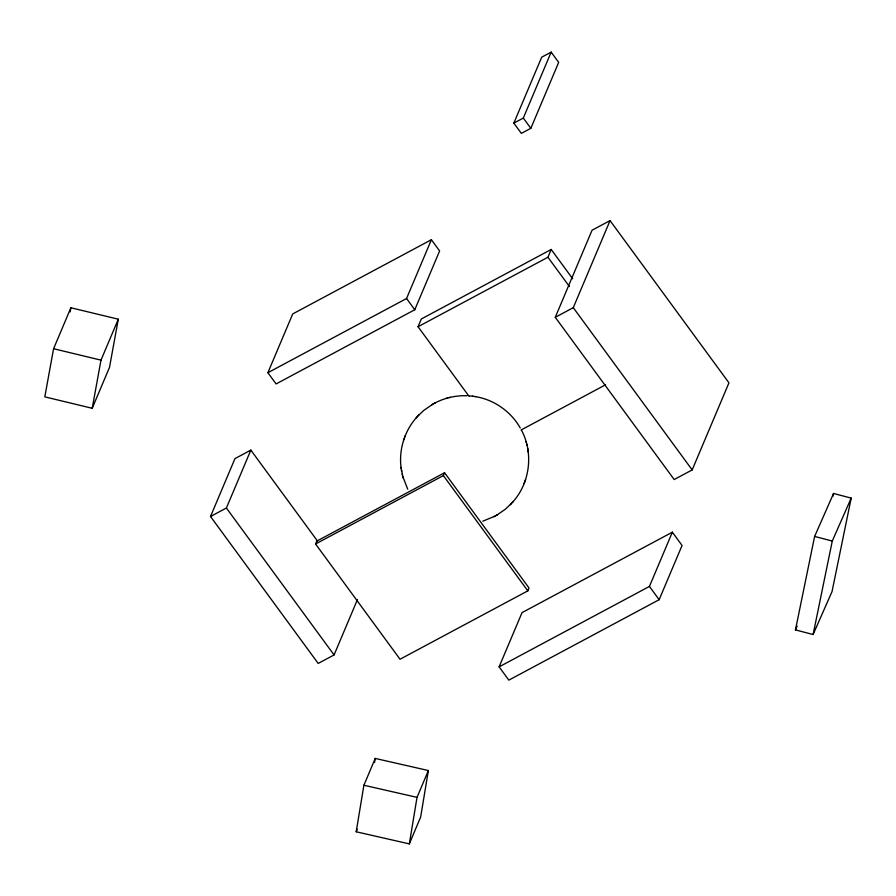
<?xml version="1.0" encoding="UTF-8"?>
<svg xmlns="http://www.w3.org/2000/svg" width="896" height="896" viewBox="0 0 896 896"><rect width="100%" height="100%" fill="white"/><g stroke="black" fill="none" stroke-linecap="round" stroke-linejoin="round"><path stroke-width="1.34" d="M356.194 831.779L363.899 785.243L375.234 758.43L428.366 770.538L420.65 817.074L409.326 843.886L356.194 831.779L357.269 829.226M374.55 762.53L375.234 758.43M409.326 843.886L417.032 797.362L428.366 770.538M53.581 348.723L44.8 396.861L92.21 408.285L109.514 367.326L118.294 319.189L70.885 307.765L53.581 348.723L100.99 360.147L118.294 319.189M70.134 311.898L70.885 307.765M92.21 408.285L100.99 360.147M795.458 629.91L814.621 536.435L833.549 493.483L851.2 498.098L832.037 591.573L813.109 634.525L795.458 629.91L797.126 626.125M832.989 496.194L833.549 493.483M813.109 634.525L832.272 541.05L851.2 498.098M417.077 416.864C404.443 430.685 398.451 450.285 401.24 468.81M512.198 502.656C529.928 483.571 533.803 453.342 521.562 430.349M403.715 439.914L404.264 438.413M404.634 437.371L405.182 435.87M524.093 483.65L524.642 482.149M525.011 481.107L525.56 479.606M267.882 372.714L292.723 313.925L431.39 239.714L439.622 250.947L414.781 309.736L276.114 383.936L267.882 372.714L406.56 298.514L431.39 239.714M357.437 599.614L334.074 654.942L318.192 663.432L210.515 516.499L234.965 458.606L250.846 450.117L317.43 540.96M210.515 516.499L226.386 508.01L250.846 450.117M315.56 543.984L316.77 541.128L444.562 472.741L529.032 588L527.834 590.856L400.03 659.243L315.56 543.984L443.363 475.597L444.562 472.741M469.246 396.57L418.051 326.726L421.333 318.976L551.208 249.469L572.678 278.768M513.845 123.11L541.699 57.176L551.163 52.114L558.678 62.373L530.835 128.307L521.36 133.37L513.845 123.11L523.309 118.048L551.163 52.114M418.051 326.726L547.938 257.23L551.208 249.469M555.274 317.307L592.054 230.227L610.053 220.606L728.952 382.838L692.171 469.918L674.173 479.539L555.274 317.307L573.272 307.675L610.053 220.606M499.117 666.859L522.032 612.629L672.347 532.19L682.069 545.451L659.154 599.693L508.838 680.131L499.117 666.859L649.432 586.432L672.347 532.19M417.872 416.002L423.987 410.234L432.97 404.096M496.317 515.424L505.288 509.286L511.403 503.518M416.035 418.006L418.902 414.882M510.373 504.638L513.24 501.514M434.168 403.435C444.158 397.947 455.672 395.326 467.062 395.73M482.81 521.203L495.107 516.085M431.782 404.757L435.31 402.797M493.965 516.723L497.493 514.763M521.046 430.013L605.584 384.776M449.109 397.622L450.128 397.354M446.477 398.317L447.541 398.037M469.773 395.898L472.987 396.245M475.205 396.592C493.92 399.571 510.944 411.466 520.24 427.963M472.494 396.178L475.619 396.648M363.899 785.243L417.032 797.362M814.621 536.435L832.272 541.05M523.309 118.048L530.835 128.307M547.938 257.23L569.397 286.518M573.272 307.675L692.171 469.918M649.432 586.432L659.154 599.693M406.56 298.514L414.781 309.736M443.363 475.597L527.834 590.856M226.386 508.01L334.074 654.942M407.714 489.171L402.886 476.75M526.053 441.504L526.389 442.77M526.736 444.091L527.083 445.413M401.027 467.387L402.55 475.429M402.192 474.107L403.222 478.016M528.259 452.133L527.632 448.056M401.43 470.075L401.643 471.464"/></g></svg>
